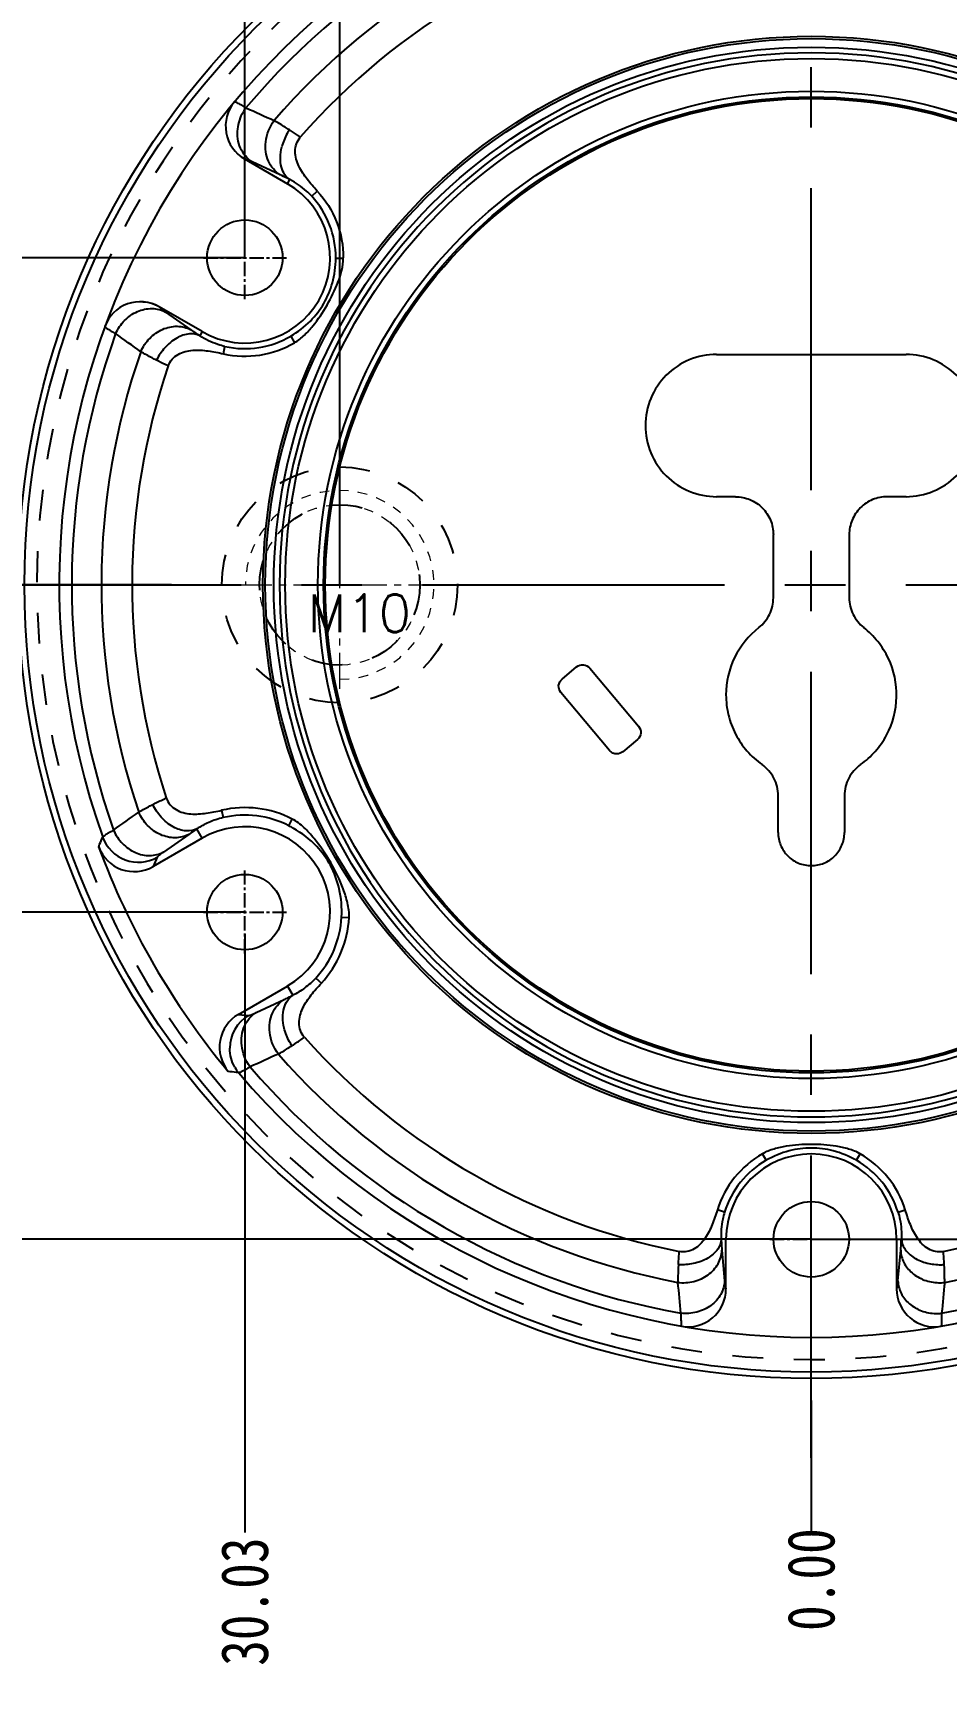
# Model space of a CAD drawing. Header units: millimetres. Extents: x 97 to 1722, y -6063 to 1553.
# Drawn here: x 702.7 to 751.1, y -2337.2 to -2249.9 of the extents above; entities that cross this region are included whole.
import ezdxf

# ---------------------------------------------------------------- set-up
doc = ezdxf.new("R2010")
doc.units = ezdxf.units.MM
doc.header["$LTSCALE"] = 16.335
doc.header["$PDMODE"] = 3
doc.header["$PDSIZE"] = 0.3125
doc.linetypes.add('CENTER', pattern=[0.6, 0.375, -0.075, 0.075, -0.075])
doc.linetypes.add('HIDDEN', pattern=[0.2, 0.1, -0.1])
doc.layers.get('0').update_dxf_attribs({"linetype": 'CONTINUOUS'})
doc.layers.get('Defpoints').update_dxf_attribs({"linetype": 'CONTINUOUS'})
doc.layers.add('DEFAULT_2', color=8, linetype='HIDDEN')
doc.layers.add('dim', color=82, linetype='CONTINUOUS', lineweight=9)
doc.layers.add('screw', color=33, linetype='CONTINUOUS', lineweight=13)
doc.styles.get("Standard").update_dxf_attribs({"font": 'txt', "width": 0.8})
doc.styles.add('TXT', font='txt.shx', dxfattribs={"bigfont": 'gbcbig.shx'})
doc.dimstyles.get("Standard").update_dxf_attribs({"dimtxt": 0.15625, "dimasz": 0.1875, "dimexe": 0.125, "dimexo": 0.0625, "dimtad": 0, "dimtih": 1, "dimtoh": 1, "dimdsep": 46, "dimtxsty": 'Standard', "dimcen": 0.09, "dimadec": 0, "dimazin": 0, "dimtp": 0.01, "dimtm": 0.01, "dimtfac": 1, "dimtofl": 0, "dimtmove": 0, "dimatfit": 3, "dimfxl": 0, "dimtolj": 1, "dimarcsym": 0})

# ---------------------------------------------------------------- blocks, each defined once
blk = doc.blocks.new('*D254')
at = {"color": 4, "lineweight": -2}
blk.add_line((777.3, -2239.134), (774.096, -2242.973), dxfattribs=at)
at = {"color": 4}
blk.add_solid([(773.457, -2242.439), (774.736, -2243.507), (770.893, -2246.812)], dxfattribs=at)
at = {"layer": 'Defpoints', "color": 0}
for p in [(770.893, -2246.812), (717.012, -2311.384)]:
    blk.add_point(p, dxfattribs=at)
at = {"color": 6, "insert": (783.066, -2232.224), "char_height": 5, "attachment_point": 5, "rotation": 50.15723}
blk.add_mtext('\\A1;∅84.10', dxfattribs=at)
blk = doc.blocks.new('screw_m10_g')
at = {"layer": 'screw', "color": 1, "linetype": 'CENTER', "ltscale": 0.310989}
for p, q in [((0, -5.5), (0, 5.5)), ((-5.5, 0), (5.5, 0))]:
    blk.add_line(p, q, dxfattribs=at)
at = {"layer": 'screw', "color": 33, "linetype": 'HIDDEN', "ltscale": 0.310989}
blk.add_circle((0, 0), 4.25, dxfattribs=at)
at = {"layer": 'screw', "color": 92, "linetype": 'HIDDEN', "ltscale": 0.310989}
blk.add_arc((0, 0), 5, 270, 180, dxfattribs=at)
at = {"layer": 'screw', "color": 6, "style": 'TXT'}
blk.add_text('M10', height=2, dxfattribs=at).set_placement((-1.7, -2.5))
blk = doc.blocks.new('*D218')
at = {"layer": 'Defpoints', "color": 0}
for p in [(743.952, -2279.098), (777.864, -2279.098), (797.207, -2279.098)]:
    blk.add_point(p, dxfattribs=at)
at = {"layer": 'dim', "color": 4, "lineweight": -2}
blk.add_line((777.864, -2279.098), (797.207, -2279.098), dxfattribs=at)
at = {"layer": 'dim', "color": 6, "insert": (799.707, -2279.098), "char_height": 2.5, "attachment_point": 5}
blk.add_mtext('\\A1;0.00', dxfattribs=at)
blk = doc.blocks.new('*D219')
at = {"layer": 'Defpoints', "color": 0}
for p in [(773.98, -2261.762), (797.538, -2261.762), (743.952, -2279.098)]:
    blk.add_point(p, dxfattribs=at)
at = {"layer": 'dim', "color": 4, "lineweight": -2}
blk.add_line((773.98, -2261.762), (797.538, -2261.762), dxfattribs=at)
at = {"layer": 'dim', "color": 6, "insert": (801.205, -2261.762), "char_height": 2.5, "attachment_point": 5}
blk.add_mtext('\\A1;17.34', dxfattribs=at)
blk = doc.blocks.new('*D265')
at = {"layer": 'Defpoints', "color": 0}
for p in [(743.952, -2279.098), (773.98, -2296.434), (797.538, -2296.434)]:
    blk.add_point(p, dxfattribs=at)
at = {"layer": 'dim', "color": 4, "lineweight": -2}
blk.add_line((773.98, -2296.434), (797.538, -2296.434), dxfattribs=at)
at = {"layer": 'dim', "color": 6, "insert": (801.205, -2296.434), "char_height": 2.5, "attachment_point": 5}
blk.add_mtext('\\A1;17.34', dxfattribs=at)
blk = doc.blocks.new('*D266')
at = {"layer": 'Defpoints', "color": 0}
for p in [(743.952, -2279.098), (743.952, -2313.771), (797.538, -2313.771)]:
    blk.add_point(p, dxfattribs=at)
at = {"layer": 'dim', "color": 4, "lineweight": -2}
blk.add_line((743.952, -2313.771), (797.538, -2313.771), dxfattribs=at)
at = {"layer": 'dim', "color": 6, "insert": (801.538, -2313.771), "char_height": 2.5, "attachment_point": 5}
blk.add_mtext('\\A1;34.67', dxfattribs=at)
blk = doc.blocks.new('*D267')
at = {"layer": 'Defpoints', "color": 0}
for p in [(743.952, -2244.426), (797.538, -2244.426), (743.952, -2279.098)]:
    blk.add_point(p, dxfattribs=at)
at = {"layer": 'dim', "color": 4, "lineweight": -2}
blk.add_line((743.952, -2244.426), (797.538, -2244.426), dxfattribs=at)
at = {"layer": 'dim', "color": 6, "insert": (801.538, -2244.426), "char_height": 2.5, "attachment_point": 5}
blk.add_mtext('\\A1;34.67', dxfattribs=at)
blk = doc.blocks.new('*D220')
at = {"layer": 'Defpoints', "color": 0}
for p in [(743.952, -2225.625), (743.952, -2232.853), (743.952, -2279.098)]:
    blk.add_point(p, dxfattribs=at)
at = {"layer": 'dim', "color": 4, "lineweight": -2}
blk.add_line((743.952, -2232.853), (743.952, -2225.625), dxfattribs=at)
at = {"layer": 'dim', "color": 6, "insert": (743.952, -2223.125), "char_height": 2.5, "attachment_point": 5, "rotation": 90}
blk.add_mtext('\\A1;0.00', dxfattribs=at)
blk = doc.blocks.new('*D221')
at = {"layer": 'Defpoints', "color": 0}
for p in [(773.98, -2215.659), (773.98, -2261.762), (743.952, -2279.098)]:
    blk.add_point(p, dxfattribs=at)
at = {"layer": 'dim', "color": 4, "lineweight": -2}
blk.add_line((773.98, -2261.762), (773.98, -2215.659), dxfattribs=at)
at = {"layer": 'dim', "color": 6, "insert": (773.98, -2211.993), "char_height": 2.5, "attachment_point": 5, "rotation": 90}
blk.add_mtext('\\A1;30.03', dxfattribs=at)
blk = doc.blocks.new('*D268')
at = {"layer": 'Defpoints', "color": 0}
for p in [(768.952, -2216.558), (743.952, -2279.098), (768.952, -2279.098)]:
    blk.add_point(p, dxfattribs=at)
at = {"layer": 'dim', "color": 4, "lineweight": -2}
blk.add_line((768.952, -2279.098), (768.952, -2216.558), dxfattribs=at)
at = {"layer": 'dim', "color": 6, "insert": (768.952, -2212.891), "char_height": 2.5, "attachment_point": 5, "rotation": 90}
blk.add_mtext('\\A1;25.00', dxfattribs=at)
blk = doc.blocks.new('*D222')
at = {"layer": 'Defpoints', "color": 0}
for p in [(743.952, -2279.098), (743.952, -2322.312), (743.952, -2329.303)]:
    blk.add_point(p, dxfattribs=at)
at = {"layer": 'dim', "color": 4, "lineweight": -2}
blk.add_line((743.952, -2322.312), (743.952, -2329.303), dxfattribs=at)
at = {"layer": 'dim', "color": 6, "insert": (743.952, -2331.803), "char_height": 2.5, "attachment_point": 5, "rotation": 90}
blk.add_mtext('\\A1;0.00', dxfattribs=at)
blk = doc.blocks.new('*D269')
at = {"layer": 'Defpoints', "color": 0}
for p in [(743.952, -2279.098), (773.98, -2297.582), (773.98, -2329.303)]:
    blk.add_point(p, dxfattribs=at)
at = {"layer": 'dim', "color": 4, "lineweight": -2}
blk.add_line((773.98, -2297.582), (773.98, -2329.303), dxfattribs=at)
at = {"layer": 'dim', "color": 6, "insert": (773.98, -2332.969), "char_height": 2.5, "attachment_point": 5, "rotation": 90}
blk.add_mtext('\\A1;30.03', dxfattribs=at)
blk = doc.blocks.new('*D223')
at = {"layer": 'Defpoints', "color": 0}
for p in [(690.698, -2279.098), (710.041, -2279.098), (743.952, -2279.098)]:
    blk.add_point(p, dxfattribs=at)
at = {"layer": 'dim', "color": 4, "lineweight": -2}
blk.add_line((710.041, -2279.098), (690.698, -2279.098), dxfattribs=at)
at = {"layer": 'dim', "color": 6, "insert": (688.198, -2279.098), "char_height": 2.5, "attachment_point": 5}
blk.add_mtext('\\A1;0.00', dxfattribs=at)
blk = doc.blocks.new('*D224')
at = {"layer": 'Defpoints', "color": 0}
for p in [(690.366, -2261.762), (713.925, -2261.762), (743.952, -2279.098)]:
    blk.add_point(p, dxfattribs=at)
at = {"layer": 'dim', "color": 4, "lineweight": -2}
blk.add_line((713.925, -2261.762), (690.366, -2261.762), dxfattribs=at)
at = {"layer": 'dim', "color": 6, "insert": (686.7, -2261.762), "char_height": 2.5, "attachment_point": 5}
blk.add_mtext('\\A1;17.34', dxfattribs=at)
blk = doc.blocks.new('*D225')
at = {"layer": 'Defpoints', "color": 0}
for p in [(743.952, -2279.098), (690.366, -2296.434), (713.925, -2296.434)]:
    blk.add_point(p, dxfattribs=at)
at = {"layer": 'dim', "color": 4, "lineweight": -2}
blk.add_line((713.925, -2296.434), (690.366, -2296.434), dxfattribs=at)
at = {"layer": 'dim', "color": 6, "insert": (686.7, -2296.434), "char_height": 2.5, "attachment_point": 5}
blk.add_mtext('\\A1;17.34', dxfattribs=at)
blk = doc.blocks.new('*D226')
at = {"layer": 'Defpoints', "color": 0}
for p in [(743.952, -2279.098), (690.366, -2313.771), (743.952, -2313.771)]:
    blk.add_point(p, dxfattribs=at)
at = {"layer": 'dim', "color": 4, "lineweight": -2}
blk.add_line((743.952, -2313.771), (690.366, -2313.771), dxfattribs=at)
at = {"layer": 'dim', "color": 6, "insert": (686.366, -2313.771), "char_height": 2.5, "attachment_point": 5}
blk.add_mtext('\\A1;34.67', dxfattribs=at)
blk = doc.blocks.new('*D227')
at = {"layer": 'Defpoints', "color": 0}
for p in [(690.366, -2244.426), (743.952, -2244.426), (743.952, -2279.098)]:
    blk.add_point(p, dxfattribs=at)
at = {"layer": 'dim', "color": 4, "lineweight": -2}
blk.add_line((743.952, -2244.426), (690.366, -2244.426), dxfattribs=at)
at = {"layer": 'dim', "color": 6, "insert": (686.366, -2244.426), "char_height": 2.5, "attachment_point": 5}
blk.add_mtext('\\A1;34.67', dxfattribs=at)
blk = doc.blocks.new('*D228')
at = {"layer": 'Defpoints', "color": 0}
for p in [(713.925, -2215.659), (713.925, -2261.762), (743.952, -2279.098)]:
    blk.add_point(p, dxfattribs=at)
at = {"layer": 'dim', "color": 4, "lineweight": -2}
blk.add_line((713.925, -2261.762), (713.925, -2215.659), dxfattribs=at)
at = {"layer": 'dim', "color": 6, "insert": (713.925, -2211.993), "char_height": 2.5, "attachment_point": 5, "rotation": 90}
blk.add_mtext('\\A1;30.03', dxfattribs=at)
blk = doc.blocks.new('*D229')
at = {"layer": 'Defpoints', "color": 0}
for p in [(718.952, -2216.558), (718.952, -2279.098), (743.952, -2279.098)]:
    blk.add_point(p, dxfattribs=at)
at = {"layer": 'dim', "color": 4, "lineweight": -2}
blk.add_line((718.952, -2279.098), (718.952, -2216.558), dxfattribs=at)
at = {"layer": 'dim', "color": 6, "insert": (718.952, -2212.891), "char_height": 2.5, "attachment_point": 5, "rotation": 90}
blk.add_mtext('\\A1;25.00', dxfattribs=at)
blk = doc.blocks.new('*D230')
at = {"layer": 'Defpoints', "color": 0}
for p in [(743.952, -2279.098), (713.925, -2297.582), (713.925, -2329.303)]:
    blk.add_point(p, dxfattribs=at)
at = {"layer": 'dim', "color": 4, "lineweight": -2}
blk.add_line((713.925, -2297.582), (713.925, -2329.303), dxfattribs=at)
at = {"layer": 'dim', "color": 6, "insert": (713.925, -2332.969), "char_height": 2.5, "attachment_point": 5, "rotation": 90}
blk.add_mtext('\\A1;30.03', dxfattribs=at)

msp = doc.modelspace()

# ---------------------------------------------------------------- linework, layer by layer
at = {"color": 1, "linetype": 'CENTER', "ltscale": 2.614843}
for p, q in [((743.952, -2325.343), (743.952, -2232.853)), ((697.707, -2279.098), (790.197, -2279.098))]:
    msp.add_line(p, q, dxfattribs=at)
at = {"color": 7, "linetype": 'Continuous'}
for p, q in [((713.916, -2256.53), (713.91, -2256.531)), ((713.91, -2256.531), (716.186, -2257.845)), ((715.794, -2257.369), (714.312, -2256.679)), ((716.186, -2257.845), (716.313, -2257.626)), ((717.47, -2258.499), (717.763, -2258.228)), ((718.743, -2261.785), (719.142, -2261.787)), ((709.39, -2264.37), (709.387, -2264.364)), ((711.664, -2265.678), (709.387, -2264.364)), ((709.717, -2264.639), (711.055, -2265.577)), ((711.664, -2265.678), (711.537, -2265.898)), ((712.784, -2266.852), (712.872, -2266.463)), ((716.354, -2265.922), (716.555, -2266.267)), ((738.927, -2266.887), (748.977, -2266.887)), ((739.932, -2274.425), (738.927, -2274.425)), ((748.977, -2274.425), (747.972, -2274.425)), ((741.942, -2279.778), (741.942, -2276.435)), ((745.962, -2276.435), (745.962, -2279.778)), ((730.738, -2284.087), (731.507, -2283.441)), ((732.215, -2283.503), (734.799, -2286.582)), ((733.26, -2287.874), (730.676, -2284.795)), ((734.737, -2287.29), (733.968, -2287.936)), ((742.194, -2292.213), (742.194, -2290.263)), ((745.711, -2290.263), (745.711, -2292.213)), ((712.691, -2291.041), (712.78, -2291.43)), ((716.258, -2291.861), (716.439, -2291.506)), ((711.664, -2292.518), (709.064, -2294.019)), ((710.951, -2292.315), (709.609, -2293.255)), ((711.664, -2292.518), (711.381, -2292.028)), ((709.281, -2293.524), (709.064, -2294.019)), ((719.052, -2296.701), (719.451, -2296.721)), ((713.586, -2301.852), (716.186, -2300.351)), ((716.186, -2300.351), (716.469, -2300.841)), ((717.686, -2299.928), (717.979, -2300.2)), ((714.521, -2301.762), (716.006, -2301.07)), ((713.586, -2301.852), (714.124, -2301.911)), ((741.564, -2309.587), (741.366, -2309.24)), ((746.341, -2309.587), (746.539, -2309.24)), ((739.354, -2312.332), (738.973, -2312.213)), ((748.55, -2312.332), (748.931, -2312.213)), ((739.43, -2313.771), (739.177, -2313.771)), ((739.214, -2314.348), (739.357, -2315.977)), ((739.43, -2316.399), (739.43, -2313.771)), ((748.475, -2313.771), (748.475, -2316.399)), ((748.475, -2313.771), (748.728, -2313.771)), ((748.548, -2315.977), (748.691, -2314.348)), ((739.426, -2316.394), (739.43, -2316.399)), ((748.479, -2316.394), (748.475, -2316.399))]:
    msp.add_line(p, q, dxfattribs=at)
at = {"color": 1, "linetype": 'CENTER', "ltscale": 0.124395}
for p, q in [((713.925, -2263.962), (713.925, -2259.562)), ((711.725, -2261.762), (716.125, -2261.762)), ((713.925, -2298.634), (713.925, -2294.234)), ((711.725, -2296.434), (716.125, -2296.434)), ((743.952, -2315.971), (743.952, -2311.571)), ((741.752, -2313.771), (746.152, -2313.771))]:
    msp.add_line(p, q, dxfattribs=at)
at = {"color": 7, "linetype": 'Continuous'}
for radius in [42.05, 41.708, 29.067, 28.944, 28.492, 27.889, 26.154, 25.855, 25.764]:
    msp.add_circle((743.952, -2279.098), radius, dxfattribs=at)
at = {"color": 2, "linetype": 'Continuous'}
for centre in [(713.925, -2261.762), (713.925, -2296.434), (743.952, -2313.771)]:
    msp.add_circle(centre, 2, dxfattribs=at)
at = {"color": 7, "linetype": 'Continuous'}
for centre, radius, start, end in [((743.952, -2279.098), 39.87, 100.42217, 199.57779), ((743.952, -2279.098), 39.206, 100.64213, 139.84926), ((743.952, -2279.098), 37.631, 101.34799, 139.16612), ((743.952, -2279.098), 36.005, 101.73139, 138.79195), ((743.952, -2279.098), 28.19, 180, 179.94934), ((714.91, -2254.793), 2.005, 140.00936, 240.06885), ((715.836, -2255.177), 2.297, 143.70481, 150.074), ((713.925, -2261.762), 4.522, 240, 60), ((713.925, -2261.762), 4.818, 359.72325, 42.63122), ((708.382, -2266.099), 2.005, 59.92862, 159.96303), ((743.952, -2279.098), 39.206, 160.15077, 199.35791), ((713.925, -2261.762), 5.217, 257.36878, 300.2767), ((713.925, -2261.762), 4.818, 257.36871, 300.27675), ((743.952, -2279.098), 37.631, 160.83388, 198.65202), ((743.952, -2279.098), 36.005, 161.20813, 198.26862), ((713.925, -2296.434), 5.533, 62.97467, 102.88907), ((713.925, -2296.434), 5.134, 62.97466, 102.88907), ((708.282, -2291.774), 2.015, 199.8376, 299.73173), ((713.925, -2296.434), 4.522, 300, 120), ((713.677, -2296.924), 5.683, 60.29702, 62.9845), ((708.058, -2292.284), 2.005, 200.12642, 300.09142), ((743.952, -2279.098), 40.245, 200.16862, 219.83231), ((713.925, -2296.434), 5.134, 317.1109, 357.02529), ((713.925, -2296.434), 5.533, 317.11094, 357.02533), ((714.586, -2303.59), 2.005, 119.89914, 219.89953), ((715.138, -2303.65), 2.013, 120.24999, 179.98396), ((743.952, -2279.098), 36.005, 221.73139, 258.79195), ((743.952, -2279.098), 36.005, 281.20805, 318.26862), ((743.952, -2279.098), 37.631, 221.34799, 259.16612), ((743.952, -2279.098), 37.631, 280.83388, 318.65201), ((715.136, -2303.653), 2.011, 209.98301, 220.18705), ((743.952, -2279.098), 39.206, 220.64217, 259.84926), ((743.952, -2279.098), 39.206, 280.15081, 319.35791), ((743.952, -2279.098), 39.87, 220.42217, 319.57779), ((743.952, -2313.771), 5.217, 119.72325, 162.63123), ((743.952, -2313.771), 4.522, 0, 180), ((743.952, -2313.771), 5.217, 17.36878, 60.2767), ((743.952, -2313.771), 4.818, 119.72325, 162.63122), ((743.952, -2313.771), 4.818, 17.36871, 60.27675), ((750.813, -2312.141), 2.977, 268.49922, 273.55416), ((750.752, -2313.753), 2.321, 268.6663, 276.75878), ((737.425, -2316.402), 2.005, 260.00935, 0.06885), ((750.48, -2316.402), 2.005, 179.92862, 279.96303), ((750.61, -2315.389), 2.315, 268.65558, 276.2601)]:
    msp.add_arc(centre, radius, start, end, dxfattribs=at)
for points, knots in [([(713.985, -2253.818), (713.909, -2253.773), (713.774, -2253.695), (713.596, -2253.596), (713.472, -2253.537), (713.406, -2253.507), (713.381, -2253.505)], [0, 0, 0, 0, 0.388413, 0.686624, 0.8909, 1, 1, 1, 1]), ([(714.312, -2256.678), (714.043, -2256.512), (713.594, -2255.968), (713.512, -2255.28), (713.548, -2254.94)], [0, 0, 0, 0, 0.480437, 1, 1, 1, 1]), ([(716.286, -2254.99), (716.21, -2254.942), (715.943, -2254.773), (715.675, -2254.608), (715.481, -2254.493)], [0, 0, 0, 0, 0.283954, 1, 1, 1, 1]), ([(716.286, -2254.99), (716.243, -2255.054), (716.072, -2255.336), (715.947, -2255.645), (715.885, -2255.888)], [0, 0, 0, 0, 0.23715, 1, 1, 1, 1]), ([(716.865, -2255.378), (716.815, -2255.343), (716.624, -2255.21), (716.431, -2255.081), (716.286, -2254.99)], [0, 0, 0, 0, 0.262174, 1, 1, 1, 1]), ([(715.794, -2257.369), (715.525, -2257.203), (715.076, -2256.658), (714.996, -2255.971), (715.032, -2255.631)], [0, 0, 0, 0, 0.480284, 1, 1, 1, 1]), ([(716.313, -2257.626), (716.209, -2257.558), (716.015, -2257.359), (715.834, -2256.945), (715.789, -2256.433), (715.838, -2256.071), (715.885, -2255.888)], [0, 0, 0, 0, 0.196296, 0.427743, 0.700547, 1, 1, 1, 1]), ([(717.763, -2258.228), (717.579, -2258.028), (717.219, -2257.617), (716.754, -2256.944), (716.547, -2256.268), (716.634, -2255.721), (716.775, -2255.48), (716.865, -2255.378)], [0, 0, 0, 0, 0.250799, 0.501264, 0.750164, 0.875146, 1, 1, 1, 1]), ([(714.312, -2256.679), (714.225, -2256.638), (714.111, -2256.585), (713.978, -2256.54), (713.933, -2256.529), (713.916, -2256.53)], [0, 0, 0, 0, 0.678574, 0.884342, 1, 1, 1, 1]), ([(716.313, -2257.626), (716.264, -2257.601), (716.093, -2257.513), (715.92, -2257.428), (715.794, -2257.369)], [0, 0, 0, 0, 0.283172, 1, 1, 1, 1]), ([(717.47, -2258.499), (717.382, -2258.404), (717.036, -2258.065), (716.632, -2257.783), (716.313, -2257.626)], [0, 0, 0, 0, 0.266291, 1, 1, 1, 1]), ([(717.763, -2258.228), (718.2, -2258.703), (718.9, -2259.825), (719.146, -2261.126), (719.143, -2261.771)], [0, 0, 0, 0, 0.499958, 1, 1, 1, 1]), ([(716.354, -2265.922), (716.734, -2265.701), (717.404, -2265.188), (718.157, -2264.205), (718.631, -2263.062), (718.741, -2262.225), (718.743, -2261.785)], [0, 0, 0, 0, 0.264156, 0.500012, 0.735874, 1, 1, 1, 1]), ([(716.555, -2266.267), (716.747, -2266.155), (717.096, -2265.873), (717.69, -2265.211), (718.313, -2264.284), (718.893, -2263.089), (719.141, -2262.214), (719.143, -2261.771)], [0, 0, 0, 0, 0.125035, 0.250219, 0.500459, 0.750698, 1, 1, 1, 1]), ([(707.075, -2265.786), (707.189, -2265.527), (707.511, -2265.053), (708.197, -2264.572), (708.984, -2264.396), (709.499, -2264.522), (709.716, -2264.639)], [0, 0, 0, 0, 0.264766, 0.523954, 0.768889, 1, 1, 1, 1]), ([(709.39, -2264.37), (709.397, -2264.385), (709.429, -2264.418), (709.535, -2264.511), (709.638, -2264.584), (709.717, -2264.639)], [0, 0, 0, 0, 0.115514, 0.321168, 1, 1, 1, 1]), ([(706.502, -2265.42), (706.517, -2265.44), (706.575, -2265.482), (706.689, -2265.56), (706.863, -2265.664), (706.998, -2265.742), (707.075, -2265.786)], [0, 0, 0, 0, 0.108943, 0.313261, 0.611546, 1, 1, 1, 1]), ([(708.408, -2266.744), (708.519, -2266.483), (708.84, -2266.003), (709.527, -2265.515), (710.318, -2265.334), (710.837, -2265.46), (711.055, -2265.577)], [0, 0, 0, 0, 0.264764, 0.524092, 0.769059, 1, 1, 1, 1]), ([(711.055, -2265.577), (711.09, -2265.601), (711.248, -2265.71), (711.41, -2265.816), (711.537, -2265.898)], [0, 0, 0, 0, 0.215525, 1, 1, 1, 1]), ([(711.537, -2265.898), (711.373, -2265.815), (710.932, -2265.748), (710.262, -2265.998), (709.663, -2266.504), (709.358, -2266.956), (709.24, -2267.192)], [0, 0, 0, 0, 0.192509, 0.43909, 0.724297, 1, 1, 1, 1]), ([(712.872, -2266.463), (712.746, -2266.435), (712.279, -2266.304), (711.833, -2266.095), (711.537, -2265.898)], [0, 0, 0, 0, 0.266292, 1, 1, 1, 1]), ([(709.24, -2267.192), (709.161, -2267.151), (708.882, -2267.004), (708.604, -2266.854), (708.408, -2266.744)], [0, 0, 0, 0, 0.283916, 1, 1, 1, 1]), ([(709.866, -2267.5), (709.811, -2267.474), (709.6, -2267.375), (709.392, -2267.272), (709.24, -2267.192)], [0, 0, 0, 0, 0.262173, 1, 1, 1, 1]), ([(709.866, -2267.5), (709.91, -2267.371), (710.048, -2267.128), (710.478, -2266.78), (711.167, -2266.621), (711.982, -2266.687), (712.518, -2266.793), (712.784, -2266.852)], [0, 0, 0, 0, 0.124856, 0.249839, 0.498745, 0.749205, 1, 1, 1, 1]), ([(738.927, -2266.887), (738.437, -2266.891), (737.446, -2267.081), (736.195, -2267.923), (735.352, -2269.174), (735.162, -2270.166), (735.159, -2270.656)], [0, 0, 0, 0, 0.250016, 0.500006, 0.749989, 1, 1, 1, 1]), ([(748.977, -2274.425), (749.467, -2274.42), (750.459, -2274.232), (751.711, -2273.389), (752.55, -2272.136), (752.844, -2270.656), (752.55, -2269.176), (751.711, -2267.923), (750.459, -2267.081), (749.467, -2266.892), (748.977, -2266.887)], [0, 0, 0, 0, 0.125008, 0.250012, 0.375001, 0.5, 0.624999, 0.749988, 0.874992, 1, 1, 1, 1]), ([(735.159, -2270.656), (735.162, -2271.146), (735.352, -2272.138), (736.195, -2273.389), (737.446, -2274.231), (738.437, -2274.421), (738.927, -2274.425)], [0, 0, 0, 0, 0.250011, 0.499994, 0.749984, 1, 1, 1, 1]), ([(741.169, -2281.362), (740.637, -2281.783), (739.739, -2282.871), (739.434, -2284.249), (739.43, -2284.927)], [0, 0, 0, 0, 0.5, 1, 1, 1, 1]), ([(746.561, -2288.621), (746.846, -2288.417), (747.374, -2287.945), (748.179, -2286.79), (748.642, -2285.039), (748.263, -2283.268), (747.515, -2282.076), (747.01, -2281.58), (746.735, -2281.362)], [0, 0, 0, 0, 0.125384, 0.250835, 0.5, 0.749165, 0.874616, 1, 1, 1, 1]), ([(739.43, -2284.927), (739.431, -2285.286), (739.516, -2286.008), (739.899, -2287.027), (740.51, -2287.927), (741.051, -2288.412), (741.343, -2288.621)], [0, 0, 0, 0, 0.250001, 0.499999, 0.749995, 1, 1, 1, 1]), ([(733.645, -2288.054), (733.572, -2288.053), (733.425, -2288.023), (733.308, -2287.929), (733.26, -2287.874)], [0, 0, 0, 0, 0.499945, 1, 1, 1, 1]), ([(708.298, -2291.133), (708.351, -2291.103), (708.598, -2290.968), (708.846, -2290.836), (709.041, -2290.735)], [0, 0, 0, 0, 0.217159, 1, 1, 1, 1]), ([(709.041, -2290.735), (709.097, -2290.705), (709.334, -2290.584), (709.576, -2290.469), (709.762, -2290.385)], [0, 0, 0, 0, 0.234922, 1, 1, 1, 1]), ([(711.381, -2292.028), (711.211, -2292.114), (710.761, -2292.187), (710.073, -2291.942), (709.463, -2291.431), (709.157, -2290.974), (709.041, -2290.735)], [0, 0, 0, 0, 0.195433, 0.443168, 0.727112, 1, 1, 1, 1]), ([(709.762, -2290.385), (709.805, -2290.514), (709.941, -2290.76), (710.372, -2291.113), (711.064, -2291.275), (711.885, -2291.209), (712.423, -2291.102), (712.691, -2291.041)], [0, 0, 0, 0, 0.124854, 0.249836, 0.498734, 0.749198, 1, 1, 1, 1]), ([(710.951, -2292.315), (710.732, -2292.432), (710.21, -2292.558), (709.416, -2292.373), (708.728, -2291.879), (708.409, -2291.396), (708.298, -2291.133)], [0, 0, 0, 0, 0.230809, 0.475798, 0.735234, 1, 1, 1, 1]), ([(712.78, -2291.43), (712.518, -2291.49), (712.033, -2291.654), (711.58, -2291.893), (711.381, -2292.028)], [0, 0, 0, 0, 0.527814, 1, 1, 1, 1]), ([(719.451, -2296.721), (719.464, -2296.464), (719.387, -2295.944), (719.067, -2294.961), (718.51, -2293.787), (717.772, -2292.718), (717.081, -2291.949), (716.669, -2291.623), (716.439, -2291.506)], [0, 0, 0, 0, 0.124825, 0.249929, 0.5, 0.750071, 0.875175, 1, 1, 1, 1]), ([(706.175, -2292.974), (706.192, -2292.929), (706.259, -2292.756), (706.338, -2292.588), (706.387, -2292.458)], [0, 0, 0, 0, 0.254791, 1, 1, 1, 1]), ([(706.962, -2292.094), (706.885, -2292.137), (706.75, -2292.215), (706.576, -2292.319), (706.461, -2292.396), (706.402, -2292.438), (706.387, -2292.458)], [0, 0, 0, 0, 0.388473, 0.686741, 0.891033, 1, 1, 1, 1]), ([(706.962, -2292.094), (707.075, -2292.354), (707.395, -2292.832), (708.083, -2293.318), (708.873, -2293.498), (709.391, -2293.372), (709.608, -2293.255)], [0, 0, 0, 0, 0.264753, 0.52403, 0.76899, 1, 1, 1, 1]), ([(711.381, -2292.028), (711.34, -2292.054), (711.196, -2292.148), (711.053, -2292.244), (710.951, -2292.315)], [0, 0, 0, 0, 0.280868, 1, 1, 1, 1]), ([(719.052, -2296.701), (719.078, -2296.202), (719.003, -2295.246), (718.527, -2293.959), (717.703, -2292.831), (716.949, -2292.249), (716.492, -2291.988)], [0, 0, 0, 0, 0.265622, 0.502393, 0.720219, 1, 1, 1, 1]), ([(742.194, -2292.213), (742.198, -2292.442), (742.284, -2292.904), (742.676, -2293.49), (743.262, -2293.88), (743.952, -2294.018), (744.643, -2293.88), (745.228, -2293.49), (745.62, -2292.904), (745.706, -2292.442), (745.711, -2292.213)], [0, 0, 0, 0, 0.124993, 0.249965, 0.375022, 0.5, 0.624978, 0.750035, 0.875007, 1, 1, 1, 1]), ([(709.609, -2293.255), (709.53, -2293.31), (709.427, -2293.383), (709.321, -2293.475), (709.288, -2293.509), (709.281, -2293.524)], [0, 0, 0, 0, 0.677918, 0.883867, 1, 1, 1, 1]), ([(717.686, -2299.928), (717.504, -2300.125), (717.119, -2300.463), (716.685, -2300.736), (716.469, -2300.841)], [0, 0, 0, 0, 0.527815, 1, 1, 1, 1]), ([(717.083, -2303.065), (716.992, -2302.963), (716.847, -2302.721), (716.757, -2302.172), (716.963, -2301.491), (717.43, -2300.814), (717.792, -2300.401), (717.979, -2300.2)], [0, 0, 0, 0, 0.124854, 0.249836, 0.498734, 0.749198, 1, 1, 1, 1]), ([(715.245, -2302.808), (715.208, -2302.468), (715.289, -2301.781), (715.737, -2301.236), (716.006, -2301.07)], [0, 0, 0, 0, 0.519808, 1, 1, 1, 1]), ([(716.005, -2302.579), (715.961, -2302.396), (715.918, -2302.034), (715.974, -2301.522), (716.165, -2301.109), (716.364, -2300.91), (716.469, -2300.841)], [0, 0, 0, 0, 0.297018, 0.568694, 0.801168, 1, 1, 1, 1]), ([(716.006, -2301.07), (716.04, -2301.054), (716.195, -2300.98), (716.349, -2300.902), (716.469, -2300.841)], [0, 0, 0, 0, 0.218009, 1, 1, 1, 1]), ([(713.757, -2303.501), (713.721, -2303.16), (713.802, -2302.473), (714.251, -2301.929), (714.52, -2301.762)], [0, 0, 0, 0, 0.519629, 1, 1, 1, 1]), ([(714.124, -2301.911), (714.14, -2301.913), (714.185, -2301.901), (714.319, -2301.856), (714.433, -2301.803), (714.521, -2301.762)], [0, 0, 0, 0, 0.115516, 0.321236, 1, 1, 1, 1]), ([(716.419, -2303.514), (716.374, -2303.447), (716.195, -2303.155), (716.066, -2302.833), (716.005, -2302.579)], [0, 0, 0, 0, 0.236627, 1, 1, 1, 1]), ([(716.419, -2303.514), (716.472, -2303.48), (716.697, -2303.335), (716.916, -2303.183), (717.083, -2303.065)], [0, 0, 0, 0, 0.234921, 1, 1, 1, 1]), ([(715.703, -2303.958), (715.755, -2303.927), (715.996, -2303.781), (716.234, -2303.632), (716.419, -2303.514)], [0, 0, 0, 0, 0.217199, 1, 1, 1, 1]), ([(713.6, -2304.951), (713.553, -2304.943), (713.369, -2304.914), (713.184, -2304.898), (713.047, -2304.876)], [0, 0, 0, 0, 0.255266, 1, 1, 1, 1]), ([(714.203, -2304.634), (714.127, -2304.679), (713.992, -2304.758), (713.815, -2304.857), (713.691, -2304.918), (713.624, -2304.948), (713.6, -2304.951)], [0, 0, 0, 0, 0.388281, 0.686667, 0.891109, 1, 1, 1, 1]), ([(746.539, -2309.24), (746.347, -2309.13), (745.929, -2308.97), (745.062, -2308.786), (743.952, -2308.71), (742.843, -2308.786), (741.976, -2308.97), (741.558, -2309.13), (741.366, -2309.24)], [0, 0, 0, 0, 0.124921, 0.249989, 0.5, 0.750011, 0.875079, 1, 1, 1, 1]), ([(746.341, -2309.587), (745.959, -2309.369), (745.18, -2309.045), (743.952, -2308.883), (742.725, -2309.045), (741.945, -2309.369), (741.564, -2309.587)], [0, 0, 0, 0, 0.264156, 0.500012, 0.735874, 1, 1, 1, 1]), ([(738.973, -2312.213), (738.892, -2312.474), (738.716, -2312.991), (738.365, -2313.73), (737.883, -2314.247), (737.367, -2314.445), (737.087, -2314.443), (736.954, -2314.417)], [0, 0, 0, 0, 0.250799, 0.501264, 0.750164, 0.875146, 1, 1, 1, 1]), ([(739.354, -2312.332), (739.316, -2312.456), (739.196, -2312.925), (739.153, -2313.416), (739.177, -2313.771)], [0, 0, 0, 0, 0.266291, 1, 1, 1, 1]), ([(748.55, -2312.332), (748.589, -2312.456), (748.709, -2312.925), (748.752, -2313.416), (748.728, -2313.771)], [0, 0, 0, 0, 0.266292, 1, 1, 1, 1]), ([(750.951, -2314.417), (750.818, -2314.443), (750.538, -2314.445), (750.021, -2314.247), (749.539, -2313.73), (749.189, -2312.991), (749.013, -2312.474), (748.931, -2312.213)], [0, 0, 0, 0, 0.124856, 0.249839, 0.498745, 0.749205, 1, 1, 1, 1]), ([(736.879, -2316.058), (737.161, -2316.091), (737.736, -2316.054), (738.503, -2315.703), (739.055, -2315.108), (739.206, -2314.596), (739.214, -2314.348)], [0, 0, 0, 0, 0.264765, 0.524093, 0.769059, 1, 1, 1, 1]), ([(739.177, -2313.771), (739.166, -2313.955), (739.003, -2314.369), (738.453, -2314.825), (737.714, -2315.091), (737.171, -2315.129), (736.907, -2315.112)], [0, 0, 0, 0, 0.192508, 0.439087, 0.724294, 1, 1, 1, 1]), ([(736.907, -2315.112), (736.909, -2315.057), (736.92, -2314.825), (736.938, -2314.593), (736.954, -2314.417)], [0, 0, 0, 0, 0.237408, 1, 1, 1, 1]), ([(739.177, -2313.771), (739.179, -2313.825), (739.189, -2314.018), (739.202, -2314.21), (739.214, -2314.348)], [0, 0, 0, 0, 0.283172, 1, 1, 1, 1]), ([(748.691, -2314.348), (748.695, -2314.307), (748.71, -2314.114), (748.721, -2313.922), (748.728, -2313.771)], [0, 0, 0, 0, 0.215525, 1, 1, 1, 1]), ([(748.691, -2314.348), (748.698, -2314.572), (748.821, -2315.033), (749.279, -2315.595), (749.934, -2315.972), (750.442, -2316.068), (750.698, -2316.073)], [0, 0, 0, 0, 0.231901, 0.476054, 0.734059, 1, 1, 1, 1]), ([(748.728, -2313.771), (748.737, -2313.937), (748.871, -2314.31), (749.337, -2314.748), (749.991, -2315.037), (750.486, -2315.111), (750.735, -2315.117)], [0, 0, 0, 0, 0.191529, 0.432353, 0.714539, 1, 1, 1, 1]), ([(750.998, -2315.112), (750.995, -2315.057), (750.984, -2314.825), (750.967, -2314.593), (750.951, -2314.417)], [0, 0, 0, 0, 0.237411, 1, 1, 1, 1]), ([(736.907, -2315.112), (736.903, -2315.202), (736.891, -2315.517), (736.882, -2315.832), (736.879, -2316.058)], [0, 0, 0, 0, 0.283952, 1, 1, 1, 1]), ([(751.025, -2316.058), (751.025, -2315.99), (751.019, -2315.675), (751.008, -2315.36), (750.998, -2315.112)], [0, 0, 0, 0, 0.214697, 1, 1, 1, 1]), ([(739.357, -2315.977), (739.349, -2316.223), (739.2, -2316.733), (738.654, -2317.326), (737.895, -2317.68), (737.323, -2317.722), (737.043, -2317.691)], [0, 0, 0, 0, 0.23111, 0.476045, 0.735233, 1, 1, 1, 1]), ([(739.357, -2315.977), (739.365, -2316.073), (739.376, -2316.198), (739.404, -2316.336), (739.416, -2316.381), (739.426, -2316.394)], [0, 0, 0, 0, 0.678574, 0.884342, 1, 1, 1, 1]), ([(748.479, -2316.394), (748.488, -2316.381), (748.501, -2316.336), (748.528, -2316.198), (748.54, -2316.072), (748.548, -2315.977)], [0, 0, 0, 0, 0.115514, 0.321168, 1, 1, 1, 1]), ([(748.548, -2315.977), (748.555, -2316.201), (748.678, -2316.662), (749.136, -2317.226), (749.791, -2317.603), (750.299, -2317.698), (750.555, -2317.704)], [0, 0, 0, 0, 0.232024, 0.476214, 0.734165, 1, 1, 1, 1]), ([(737.043, -2317.691), (737.042, -2317.779), (737.042, -2317.935), (737.045, -2318.138), (737.056, -2318.275), (737.063, -2318.347), (737.073, -2318.37)], [0, 0, 0, 0, 0.388568, 0.686915, 0.891216, 1, 1, 1, 1]), ([(750.862, -2317.691), (750.863, -2317.779), (750.863, -2317.935), (750.86, -2318.138), (750.849, -2318.275), (750.842, -2318.348), (750.831, -2318.37)], [0, 0, 0, 0, 0.388225, 0.686545, 0.890965, 1, 1, 1, 1])]:
    msp.add_open_spline(points, degree=3, knots=knots, dxfattribs=at)
for points in [[(713.548, -2254.94), (713.582, -2254.623), (713.686, -2254.308), (713.845, -2254.031)], [(713.985, -2253.818), (714.487, -2254.035), (714.979, -2254.275), (715.481, -2254.493)], [(715.032, -2255.631), (715.075, -2255.225), (715.236, -2254.819), (715.481, -2254.493)], [(709.39, -2264.37), (709.09, -2264.198), (708.732, -2264.104), (708.386, -2264.105)], [(708.408, -2266.744), (707.968, -2266.418), (707.514, -2266.112), (707.075, -2265.786)], [(739.932, -2274.425), (740.194, -2274.428), (740.722, -2274.528), (741.39, -2274.977), (741.839, -2275.645), (741.939, -2276.173), (741.942, -2276.435)], [(747.972, -2274.425), (747.711, -2274.428), (747.182, -2274.528), (746.515, -2274.977), (746.065, -2275.645), (745.966, -2276.173), (745.962, -2276.435)], [(741.169, -2281.362), (741.406, -2281.175), (741.805, -2280.692), (741.94, -2280.08), (741.942, -2279.778)], [(745.962, -2279.778), (745.964, -2280.08), (746.1, -2280.692), (746.499, -2281.175), (746.735, -2281.362)], [(731.507, -2283.441), (731.608, -2283.362), (731.879, -2283.265), (732.13, -2283.407), (732.215, -2283.503)], [(730.676, -2284.795), (730.596, -2284.694), (730.5, -2284.423), (730.642, -2284.173), (730.738, -2284.087)], [(734.799, -2286.582), (734.879, -2286.683), (734.975, -2286.955), (734.833, -2287.205), (734.737, -2287.29)], [(733.968, -2287.936), (733.878, -2288.008), (733.759, -2288.055), (733.645, -2288.054)], [(742.194, -2290.263), (742.191, -2289.946), (742.041, -2289.3), (741.601, -2288.806), (741.343, -2288.621)], [(746.561, -2288.621), (746.304, -2288.806), (745.863, -2289.3), (745.714, -2289.946), (745.711, -2290.263)], [(706.962, -2292.094), (707.402, -2291.766), (707.858, -2291.46), (708.298, -2291.133)], [(715.703, -2303.959), (715.454, -2303.63), (715.289, -2303.219), (715.245, -2302.808)], [(713.394, -2304.658), (713.22, -2304.356), (713.124, -2303.997), (713.125, -2303.65)], [(714.203, -2304.634), (713.96, -2304.309), (713.8, -2303.904), (713.757, -2303.501)], [(715.703, -2303.959), (715.199, -2304.175), (714.706, -2304.417), (714.203, -2304.634)], [(737.043, -2317.691), (736.98, -2317.147), (736.942, -2316.601), (736.879, -2316.058)], [(751.025, -2316.058), (750.963, -2316.601), (750.925, -2317.147), (750.862, -2317.691)]]:
    msp.add_open_spline(points, degree=3, dxfattribs=at)
at = {"layer": 'DEFAULT_2', "color": 8, "linetype": 'HIDDEN'}
for radius in [6.25, 4.25]:
    msp.add_circle((718.952, -2279.098), radius, dxfattribs=at)
msp.add_arc((743.952, -2279.098), 41.05, 118.22983, 61.77017, dxfattribs=at)

# ---------------------------------------------------------------- block references
at = {"layer": 'screw'}
msp.add_blockref('screw_m10_g', (718.952, -2279.098), dxfattribs=at)

# ---------------------------------------------------------------- dimensions: what is measured, and where the dimension line sits
dim = msp.add_diameter_dim_2p(p1=(717.012, -2311.384), p2=(770.893, -2246.812), dimstyle='Standard', override={"dimtxt": 5, "dimasz": 5, "dimexe": 0, "dimexo": 0, "dimgap": 0, "dimtih": 0, "dimtoh": 0, "dimzin": 0, "dimcen": 0, "dimclrd": 4, "dimclre": 4, "dimclrt": 6, "dimadec": 2, "dimtp": 0, "dimtm": 0, "dimfxl": 1.25, "dimtzin": 0, "dimarcsym": 1})
dim.commit()
dim.dimension.update_dxf_attribs({"geometry": '*D254', "text_midpoint": (783.066, -2232.224)})
at = {"layer": 'dim'}
for feature_location, offset, dtype, origin, picture, middle in [((713.925, -2261.762), (0, 46.102), 1, (743.952, -2279.098), '*D228', (713.925, -2211.993)), ((773.98, -2261.762), (0, 46.102), 1, (743.952, -2279.098), '*D221', (773.98, -2211.993)), ((718.952, -2279.098), (0, 62.54), 1, (743.952, -2279.098), '*D229', (718.952, -2212.891)), ((768.952, -2279.098), (0, 62.54), 1, (743.952, -2279.098), '*D268', (768.952, -2212.891)), ((743.952326642, -2232.853156577), (0, 7.228224562), 1, (743.952326642, -2279.098044569), '*D220', (743.952326642, -2223.124932016)), ((743.952, -2244.426), (-53.586, 0), 0, (743.952, -2279.098), '*D227', (686.366, -2244.426)), ((743.952, -2244.426), (53.586, 0), 0, (743.952, -2279.098), '*D267', (801.538, -2244.426)), ((713.925, -2261.762), (-23.559, 0), 0, (743.952, -2279.098), '*D224', (686.7, -2261.762)), ((773.98, -2261.762), (23.559, 0), 0, (743.952, -2279.098), '*D219', (801.205, -2261.762)), ((710.040546595, -2279.098044569), (-19.342980984, 0), 0, (743.952326642, -2279.098044569), '*D223', (688.19756561, -2279.098044569)), ((777.864106689, -2279.098044569), (19.342980984, 0), 0, (743.952326642, -2279.098044569), '*D218', (799.707087673, -2279.098044569)), ((743.952, -2313.771), (-53.586, 0), 0, (743.952, -2279.098), '*D226', (686.366, -2313.771)), ((713.925, -2296.434), (-23.559, 0), 0, (743.952, -2279.098), '*D225', (686.7, -2296.434)), ((713.925, -2297.582), (0, -31.721), 1, (743.952, -2279.098), '*D230', (713.925, -2332.969)), ((743.952326642, -2322.312295953), (0, -6.990324186), 1, (743.952326642, -2279.098044569), '*D222', (743.952326642, -2331.802620139)), ((773.98, -2296.434), (23.559, 0), 0, (743.952, -2279.098), '*D265', (801.205, -2296.434)), ((743.952, -2313.771), (53.586, 0), 0, (743.952, -2279.098), '*D266', (801.538, -2313.771)), ((773.98, -2297.582), (0, -31.721), 1, (743.952, -2279.098), '*D269', (773.98, -2332.969))]:
    dim = msp.add_ordinate_dim(feature_location=feature_location, offset=offset, dtype=dtype, origin=origin, dimstyle='Standard', override={"dimtxt": 2.5, "dimasz": 2, "dimexe": 0, "dimexo": 0, "dimgap": 0, "dimtih": 0, "dimtoh": 0, "dimzin": 0, "dimcen": 0, "dimclrd": 4, "dimclre": 4, "dimclrt": 6, "dimadec": 2, "dimtp": 0, "dimtm": 0, "dimfxl": 1.25, "dimtzin": 0, "dimarcsym": 1}, dxfattribs=at)
    dim.commit()
    dim.dimension.update_dxf_attribs({"geometry": picture, "text_midpoint": middle})

doc.saveas('drawing.dxf')
